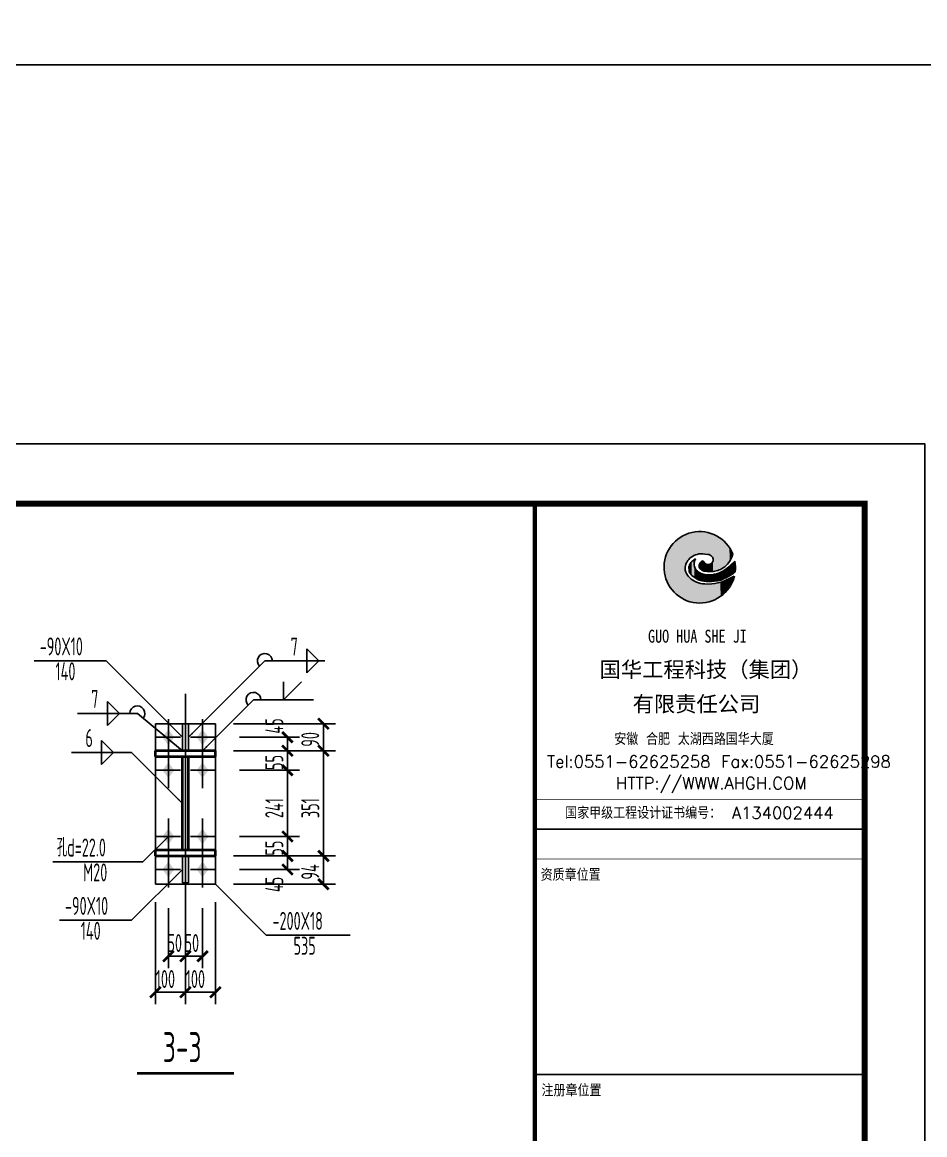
# Model space of a CAD drawing. Extents: x 9834882 to 10005569, y 1691670 to 2510806.
# Drawn here: x 9953376 to 9968419, y 1770463 to 1789007 of the extents above; entities that cross this region are included whole.
import ezdxf

# ---------------------------------------------------------------- set-up
doc = ezdxf.new("R2010")
doc.units = 0
doc.header["$LTSCALE"] = 1000
doc.header["$MEASUREMENT"] = 0
doc.linetypes.add('6', pattern=[8.75, 5, -1.25, 1.25, -1.25])
doc.layers.get('0').update_dxf_attribs({"linetype": 'CONTINUOUS'})
for name, color, linetype in [('10', 7, 'CONTINUOUS'), ('20', 2, 'CONTINUOUS'), ('PP-PM-TK', 7, 'CONTINUOUS'), ('PUB_TEXT', 7, 'CONTINUOUS'), ('PUB_TITLE', 4, 'CONTINUOUS'), ('尺寸标注', 86, 'CONTINUOUS'), ('焊缝标注', 6, 'CONTINUOUS'), ('螺栓孔标注', 6, 'CONTINUOUS'), ('钢板标注', 6, 'CONTINUOUS')]:
    doc.layers.add(name, color=color, linetype=linetype)
doc.styles.add('-黑体', font='')
doc.styles.add('STYLE1', font='simhei.ttf', dxfattribs={"width": 0.8})
doc.styles.add('TQ', font='txt.shx', dxfattribs={"width": 0.8, "bigfont": 'hztxt.shx'})
doc.styles.add('TSSD_REIN', font='atssdeng.shx', dxfattribs={"width": 0.7, "bigfont": 'atssdchn.shx'})
doc.styles.get('-黑体').set_extended_font_data('SimSun')

# ---------------------------------------------------------------- blocks, each defined once
blk = doc.blocks.new('*U22')
at = {"layer": 'PP-PM-TK', "color": 1}
for points in [[(-262, 686), (-255, 126), (-255, 688)], [(-255, 688), (-231, 157), (-231, 695)], [(-231, 695), (-227, 163), (-227, 696)], [(-227, 696), (-222, 168), (-222, 697)], [(-222, 697), (-221, 168), (-221, 697)], [(-221, 697), (-215, 174), (-215, 699)], [(-215, 699), (-211, 177), (-211, 700)], [(-211, 700), (-202, 186), (-202, 703)], [(-202, 703), (-199, 188), (-199, 704)], [(-199, 704), (-185, 201), (-185, 708)], [(-185, 708), (-183, 203), (-183, 708)], [(-183, 708), (-179, 206), (-179, 709)], [(-179, 709), (-176, 208), (-176, 710)], [(-176, 710), (-175, 208), (-175, 710)], [(-175, 710), (-163, 216), (-163, 714)], [(-163, 714), (-142, 228), (-142, 719)], [(-142, 719), (-124, 239), (-124, 724)], [(-124, 724), (-123, 240), (-123, 724)], [(-123, 724), (-122, 240), (-122, 724)], [(-122, 724), (-114, 243), (-114, 725)], [(-114, 725), (-112, 244), (-112, 725)], [(-112, 725), (-112, 244), (-112, 725)], [(-112, 725), (-111, 244), (-111, 725)], [(-111, 725), (-110, 245), (-110, 725)], [(-110, 725), (-105, 247), (-105, 725)], [(-105, 725), (-102, 248), (-102, 726)], [(-102, 726), (-101, 249), (-101, 726)], [(-101, 726), (-95, 251), (-95, 726)], [(-95, 726), (-89, 254), (-89, 727)], [(-89, 727), (-85, 255), (-85, 727)], [(-85, 727), (-83, 256), (-83, 727)], [(-83, 727), (-79, 257), (-79, 727)], [(-79, 727), (-59, 265), (-59, 729)], [(-59, 729), (-54, 267), (-54, 729)], [(-54, 729), (-45, 270), (-45, 730)], [(-45, 730), (-34, 272), (-34, 731)], [(-34, 731), (-28, 273), (-28, 731)], [(-28, 731), (-19, 276), (-19, 732)], [(-19, 732), (-12, 276), (-12, 732)], [(-12, 732), (-10, 277), (-10, 732)], [(-10, 732), (-10, 277), (-10, 732)], [(-10, 732), (-9, 277), (-9, 732)], [(-9, 732), (-4, 277), (-4, 733)], [(-4, 733), (-3, 277), (-3, 733)], [(-3, 733), (2, 278), (2, 733)], [(2, 733), (7, 279), (7, 734)], [(7, 734), (16, 280), (16, 734)], [(16, 280), (16, 734), (18, 279)], [(16, 734), (18, 279), (18, 734)], [(18, 279), (18, 734), (21, 279)], [(21, 279), (21, 734), (28, 279)], [(28, 279), (28, 733), (30, 279)], [(30, 279), (30, 733), (40, 278)], [(40, 278), (40, 732), (44, 278)], [(44, 278), (44, 731), (58, 277)], [(58, 277), (58, 730), (69, 276)], [(69, 276), (69, 728), (70, 276)], [(70, 276), (70, 728), (84, 275)], [(84, 275), (84, 726), (85, 275)], [(85, 275), (85, 726), (108, 274)], [(108, 274), (108, 723), (108, 274)], [(108, 274), (108, 723), (108, 274)], [(108, 274), (108, 723), (109, 274)], [(109, 274), (109, 723), (112, 273)], [(112, 273), (112, 723), (135, 270)], [(135, 270), (135, 720), (147, 269)], [(147, 269), (147, 719), (152, 268)], [(152, 268), (152, 718), (152, 268)], [(152, 268), (152, 718), (159, 268)], [(159, 268), (159, 717), (160, 267)], [(160, 267), (160, 717), (164, 267)], [(164, 267), (164, 716), (171, 265)], [(171, 265), (171, 713), (179, 263)], [(179, 263), (179, 711), (185, 262)], [(185, 262), (185, 709), (191, 261)], [(191, 261), (191, 707), (207, 254)], [(207, 254), (207, 702), (209, 253)], [(209, 253), (209, 701), (217, 250)], [(217, 250), (217, 698), (225, 244)], [(225, 244), (225, 696), (243, 230)], [(243, 230), (243, 690), (246, 228)], [(246, 228), (246, 689), (248, 227)], [(248, 227), (248, 688), (249, 226)], [(249, 226), (249, 688), (255, 216)], [(-598, 427), (-540, -498), (-540, 493)], [(-540, 493), (-504, -531), (-504, 535)], [(-540, -498), (-540, 493), (-504, -531)], [(-504, 535), (-434, -593), (-434, 589)], [(-504, -531), (-504, 535), (-434, -593)], [(-434, 589), (-390, -619), (-390, 622)], [(-434, -593), (-434, 589), (-390, -619)], [(-390, 622), (-310, -666), (-310, 662)], [(-390, -619), (-390, 622), (-310, -666)], [(-310, 662), (-302, -669), (-302, 667)], [(-310, -666), (-310, 662), (-302, -669)], [(-302, 667), (-300, 1), (-300, 667)], [(-300, 667), (-299, 9), (-299, 668)], [(-299, 668), (-289, 51), (-289, 673)], [(-289, 673), (-287, 62), (-287, 674)], [(-287, 674), (-274, 89), (-274, 680)], [(-274, 680), (-262, 115), (-262, 686)], [(-262, 686), (-262, 115), (-262, 686)], [(255, 216), (255, 686), (266, 199)], [(266, 199), (266, 682), (270, 192)], [(270, 192), (270, 681), (276, 155)], [(-715, 168), (-689, -255), (-689, 245)], [(-689, 245), (-669, -296), (-669, 303)], [(-689, -255), (-689, 245), (-669, -296)], [(-669, 303), (-627, -384), (-627, 377)], [(-669, -296), (-669, 303), (-627, -384)], [(-627, 377), (-598, -422), (-598, 427)], [(-627, -384), (-627, 377), (-598, -422)], [(-598, -422), (-598, 427), (-540, -498)], [(-734, 26), (-725, -117), (-725, 92)], [(-725, 92), (-715, -155), (-715, 168)], [(-725, -117), (-725, 92), (-715, -155)], [(-715, -155), (-715, 168), (-689, -255)], [(-222, 3), (-221, -43), (-221, 4)], [(-221, 4), (-215, -82), (-215, 32)], [(-221, -43), (-221, 4), (-215, -82)], [(-215, 32), (-211, -92), (-211, 48)], [(-215, -82), (-215, 32), (-211, -92)], [(-211, 48), (-202, -118), (-202, 68)], [(-211, -92), (-211, 48), (-202, -118)], [(-202, 68), (-199, -122), (-199, 73)], [(-202, -118), (-202, 68), (-199, -122)], [(-199, 73), (-185, -143), (-185, 93)], [(-199, -122), (-199, 73), (-185, -143)], [(-185, 93), (-183, -145), (-183, 96)], [(-185, -143), (-185, 93), (-183, -145)], [(-183, 96), (-179, -149), (-179, 100)], [(-183, -145), (-183, 96), (-179, -149)], [(-179, 100), (-176, -152), (-176, 103)], [(-179, -149), (-179, 100), (-176, -152)], [(-176, 103), (-175, -153), (-175, 104)], [(-176, -152), (-176, 103), (-175, -153)], [(-175, 104), (-163, -165), (-163, 116)], [(-175, -153), (-175, 104), (-163, -165)], [(-163, 116), (-142, -181), (-142, 137)], [(-163, -165), (-163, 116), (-142, -181)], [(-142, 137), (-124, -195), (-124, 151)], [(-142, -181), (-142, 137), (-124, -195)], [(-124, 151), (-123, -196), (-123, 152)], [(-124, -195), (-124, 151), (-123, -196)], [(-123, 152), (-122, -196), (-122, 153)], [(-123, -196), (-123, 152), (-122, -196)], [(-122, 153), (-114, -202), (-114, 157)], [(-122, -196), (-122, 153), (-114, -202)], [(-114, 157), (-112, 107), (-112, 158)], [(-114, -202), (-114, 87), (-112, -204)], [(-112, 158), (-111, 117), (-111, 159)], [(-112, 158), (-112, 108), (-112, 158)], [(-112, -204), (-112, 45), (-112, -204)], [(-112, -204), (-112, 42), (-111, -204)], [(-111, 159), (-110, 119), (-110, 159)], [(-111, -204), (-111, 38), (-110, -205)], [(-110, 159), (-105, 131), (-105, 162)], [(-110, -205), (-110, 34), (-105, -208)], [(-105, 162), (-102, 135), (-102, 164)], [(-105, -208), (-105, 12), (-102, -210)], [(-102, 164), (-101, 137), (-101, 165)], [(-101, 165), (-95, 145), (-95, 166)], [(-95, 166), (-89, 151), (-89, 167)], [(-12, 25), (-10, 11), (-10, 47)], [(-10, 47), (-9, 4), (-9, 50)], [(-10, 11), (-10, 47), (-10, 10)], [(-10, 47), (-10, 10), (-10, 47)], [(-10, 10), (-10, 47), (-9, 4)], [(-9, 50), (-4, -7), (-4, 68)], [(-9, 4), (-9, 50), (-4, -7)], [(-4, 68), (-3, -8), (-3, 69)], [(-4, -7), (-4, 68), (-3, -8)], [(-3, 69), (2, -19), (2, 80)], [(-3, -8), (-3, 69), (2, -19)], [(2, 80), (7, -24), (7, 87)], [(2, -19), (2, 80), (7, -24)], [(7, 87), (16, -35), (16, 98)], [(7, -24), (7, 87), (16, -35)], [(16, 98), (18, -37), (18, 100)], [(16, -35), (16, 98), (18, -37)], [(18, 100), (21, -39), (21, 103)], [(18, -37), (18, 100), (21, -39)], [(21, 103), (28, -45), (28, 111)], [(21, -39), (21, 103), (28, -45)], [(28, 111), (30, -46), (30, 113)], [(28, -45), (28, 111), (30, -46)], [(30, 113), (40, -53), (40, 121)], [(30, -46), (30, 113), (40, -53)], [(40, 121), (44, -56), (44, 124)], [(40, -53), (40, 121), (44, -56)], [(44, 124), (58, -63), (58, 135)], [(44, -56), (44, 124), (58, -63)], [(58, -63), (58, 135), (69, -69)], [(69, -69), (69, 126), (70, -69)], [(70, -69), (70, 125), (84, -74)], [(84, -74), (84, 113), (85, -74)], [(85, -74), (85, 112), (108, -81)], [(108, -81), (108, 88), (108, -82)], [(108, -82), (108, 87), (108, -82)], [(108, -82), (108, 87), (109, -82)], [(109, -82), (109, 87), (112, -82)], [(112, -82), (112, 84), (135, -86)], [(135, -86), (135, 66), (147, -88)], [(147, -88), (147, 62), (152, -88)], [(152, -88), (152, 60), (152, -89)], [(152, -89), (152, 60), (159, -89)], [(159, -89), (159, 59), (160, -89)], [(160, -89), (160, 59), (164, -89)], [(164, -89), (164, 59), (171, -89)], [(171, 58), (179, -90), (179, 60)], [(171, -89), (171, 58), (179, -90)], [(179, 60), (185, -90), (185, 61)], [(179, -90), (179, 60), (185, -90)], [(185, 61), (191, -90), (191, 62)], [(191, 62), (207, -89), (207, 65)], [(207, 65), (209, -89), (209, 66)], [(209, 66), (217, -89), (217, 70)], [(217, 70), (225, -89), (225, 75)], [(225, 75), (243, -87), (243, 86)], [(243, 86), (246, -86), (246, 91)], [(246, 91), (248, -86), (248, 93)], [(248, 93), (249, -86), (249, 94)], [(249, 94), (255, -86), (255, 102)], [(255, 102), (266, -84), (266, 117)], [(266, 117), (270, -84), (270, 133)], [(270, 133), (276, -83), (276, 155)], [(569, -14), (588, -190), (588, 2)], [(588, 2), (593, -187), (593, 6)], [(593, 6), (610, -177), (610, 20)], [(610, 20), (616, -173), (616, 25)], [(616, 25), (618, -171), (618, 27)], [(618, 27), (637, -159), (637, 43)], [(637, 43), (643, -155), (643, 48)], [(643, 48), (653, -148), (653, 57)], [(653, 57), (662, -142), (662, 66)], [(662, 66), (664, -140), (664, 68)], [(664, 68), (683, -126), (683, 86)], [(683, 86), (711, -105), (711, 112)], [(711, 112), (724, -95), (724, 124)], [(-302, -669), (-302, -30), (-300, -669)], [(-300, -669), (-300, -43), (-299, -670)], [(-299, -670), (-299, -61), (-289, -673)], [(-289, -673), (-289, -97), (-287, -674)], [(-287, -674), (-287, -102), (-274, -679)], [(-274, -679), (-274, -130), (-262, -683)], [(-262, -683), (-262, -150), (-262, -683)], [(-262, -683), (-262, -150), (-255, -686)], [(-255, -686), (-255, -162), (-231, -694)], [(-231, -694), (-231, -192), (-227, -695)], [(-227, -695), (-227, -195), (-222, -697)], [(-222, -697), (-222, -201), (-221, -697)], [(-221, -697), (-221, -201), (-215, -699)], [(-215, -699), (-215, -207), (-211, -701)], [(-211, -701), (-211, -210), (-202, -704)], [(-202, -704), (-202, -219), (-199, -705)], [(-199, -705), (-199, -222), (-185, -710)], [(-102, -210), (-102, -2), (-101, -212)], [(-101, -212), (-101, -5), (-95, -215)], [(-95, -215), (-95, -17), (-89, -219)], [(-89, -219), (-89, -28), (-85, -222)], [(-85, -222), (-85, -35), (-83, -223)], [(-83, -223), (-83, -39), (-79, -226)], [(-79, -226), (-79, -46), (-59, -239)], [(-59, -239), (-59, -68), (-54, -241)], [(-54, -241), (-54, -73), (-45, -246)], [(-45, -246), (-45, -83), (-34, -252)], [(-34, -252), (-34, -91), (-28, -254)], [(-28, -254), (-28, -95), (-19, -259)], [(-19, -259), (-19, -101), (-12, -263)], [(-12, -263), (-12, -106), (-10, -264)], [(-10, -264), (-10, -108), (-10, -264)], [(-10, -264), (-10, -108), (-9, -264)], [(-9, -264), (-9, -108), (-4, -267)], [(-4, -267), (-4, -111), (-3, -267)], [(-3, -267), (-3, -111), (2, -269)], [(2, -269), (2, -114), (7, -270)], [(7, -270), (7, -116), (16, -273)], [(16, -273), (16, -121), (18, -274)], [(18, -274), (18, -122), (21, -274)], [(21, -274), (21, -123), (28, -277)], [(28, -277), (28, -127), (30, -277)], [(30, -277), (30, -128), (40, -280)], [(40, -280), (40, -131), (44, -281)], [(44, -281), (44, -133), (58, -283)], [(58, -283), (58, -137), (69, -285)], [(69, -285), (69, -141), (70, -285)], [(70, -285), (70, -141), (84, -288)], [(84, -288), (84, -144), (85, -288)], [(85, -288), (85, -144), (108, -289)], [(108, -289), (108, -149), (108, -289)], [(108, -289), (108, -149), (108, -289)], [(108, -289), (108, -149), (109, -289)], [(109, -289), (109, -150), (112, -289)], [(112, -289), (112, -150), (135, -291)], [(135, -291), (135, -153), (147, -291)], [(147, -291), (147, -154), (152, -291)], [(152, -291), (152, -155), (152, -291)], [(152, -291), (152, -155), (159, -292)], [(159, -292), (159, -155), (160, -292)], [(160, -292), (160, -156), (164, -292)], [(164, -292), (164, -156), (171, -292)], [(171, -292), (171, -156), (179, -293)], [(207, -156), (209, -291), (209, -156)], [(209, -156), (217, -291), (217, -155)], [(217, -155), (225, -290), (225, -155)], [(225, -155), (243, -289), (243, -153)], [(243, -153), (246, -289), (246, -153)], [(246, -153), (248, -289), (248, -153)], [(248, -153), (249, -289), (249, -153)], [(249, -153), (255, -289), (255, -152)], [(255, -152), (266, -288), (266, -150)], [(266, -150), (270, -288), (270, -150)], [(270, -150), (276, -288), (276, -149)], [(276, -149), (283, -287), (283, -147)], [(283, -147), (296, -287), (296, -145)], [(296, -145), (302, -286), (302, -144)], [(302, -144), (307, -286), (307, -143)], [(307, -143), (311, -285), (311, -142)], [(311, -142), (341, -281), (341, -133)], [(341, -133), (369, -276), (369, -125)], [(369, -125), (375, -275), (375, -123)], [(375, -123), (377, -275), (377, -123)], [(377, -123), (383, -273), (383, -121)], [(383, -121), (397, -269), (397, -115)], [(397, -115), (421, -264), (421, -104)], [(421, -104), (431, -261), (431, -100)], [(431, -100), (444, -256), (444, -94)], [(444, -94), (450, -254), (450, -91)], [(450, -91), (460, -250), (460, -87)], [(460, -87), (483, -242), (483, -74)], [(483, -74), (492, -239), (492, -68)], [(492, -68), (509, -231), (509, -58)], [(492, -68), (492, -239), (492, -68)], [(509, -58), (512, -229), (512, -56)], [(512, -56), (513, -229), (513, -55)], [(513, -55), (530, -221), (530, -43)], [(530, -43), (542, -215), (542, -35)], [(542, -35), (552, -210), (552, -28)], [(552, -28), (555, -209), (555, -25)], [(555, -25), (569, -201), (569, -14)], [(616, -229), (618, -391), (618, -228)], [(618, -228), (637, -360), (637, -219)], [(637, -219), (643, -350), (643, -217)], [(643, -217), (653, -334), (653, -212)], [(653, -212), (662, -318), (662, -207)], [(662, -207), (664, -312), (664, -206)], [(664, -206), (683, -260), (683, -197)], [(683, -260), (683, -197), (711, -183)], [(-185, -710), (-185, -235), (-183, -711)], [(-183, -711), (-183, -237), (-179, -712)], [(-179, -712), (-179, -241), (-176, -713)], [(-176, -713), (-176, -244), (-175, -713)], [(-175, -713), (-175, -244), (-163, -715)], [(-163, -715), (-163, -252), (-142, -718)], [(-142, -718), (-142, -265), (-124, -721)], [(-124, -721), (-124, -276), (-123, -721)], [(-123, -721), (-123, -277), (-122, -721)], [(-122, -721), (-122, -277), (-114, -722)], [(-114, -722), (-114, -282), (-112, -723)], [(-112, -723), (-112, -284), (-112, -723)], [(-112, -723), (-112, -284), (-111, -723)], [(-111, -723), (-111, -284), (-110, -723)], [(-110, -723), (-110, -285), (-105, -724)], [(-105, -724), (-105, -287), (-102, -724)], [(-102, -724), (-102, -288), (-101, -724)], [(-101, -724), (-101, -289), (-95, -725)], [(-95, -725), (-95, -291), (-89, -726)], [(-89, -726), (-89, -294), (-85, -727)], [(-85, -727), (-85, -295), (-83, -727)], [(-83, -727), (-83, -296), (-79, -727)], [(-79, -727), (-79, -298), (-59, -730)], [(-59, -730), (-59, -306), (-54, -731)], [(-54, -731), (-54, -308), (-45, -732)], [(-45, -732), (-45, -312), (-34, -734)], [(152, -344), (152, -716), (152, -344)], [(152, -344), (159, -714), (159, -344)], [(159, -344), (160, -714), (160, -344)], [(160, -344), (164, -713), (164, -344)], [(164, -344), (171, -711), (171, -344)], [(171, -344), (179, -709), (179, -343)], [(179, -343), (185, -707), (185, -343)], [(185, -343), (191, -706), (191, -343)], [(191, -343), (207, -702), (207, -342)], [(207, -342), (209, -701), (209, -342)], [(209, -342), (217, -699), (217, -342)], [(217, -342), (225, -697), (225, -341)], [(225, -341), (243, -693), (243, -340)], [(243, -340), (246, -692), (246, -340)], [(246, -340), (248, -692), (248, -340)], [(248, -340), (249, -691), (249, -340)], [(249, -340), (255, -688), (255, -339)], [(255, -339), (266, -683), (266, -338)], [(266, -338), (270, -681), (270, -338)], [(270, -338), (276, -678), (276, -337)], [(276, -337), (283, -675), (283, -337)], [(283, -337), (296, -669), (296, -335)], [(296, -335), (302, -666), (302, -335)], [(302, -335), (307, -664), (307, -334)], [(307, -334), (311, -662), (311, -334)], [(311, -334), (341, -648), (341, -328)], [(341, -328), (369, -634), (369, -323)], [(369, -323), (375, -631), (375, -322)], [(375, -322), (377, -631), (377, -322)], [(377, -322), (383, -626), (383, -320)], [(383, -320), (397, -616), (397, -316)], [(397, -316), (421, -598), (421, -309)], [(421, -309), (431, -591), (431, -307)], [(431, -307), (444, -581), (444, -303)], [(444, -303), (450, -576), (450, -300)], [(450, -300), (460, -569), (460, -297)], [(460, -297), (483, -552), (483, -288)], [(483, -288), (492, -546), (492, -285)], [(492, -284), (509, -527), (509, -278)], [(492, -285), (492, -545), (492, -284)], [(509, -278), (512, -524), (512, -277)], [(512, -277), (513, -522), (513, -276)], [(513, -276), (530, -504), (530, -269)], [(530, -269), (542, -491), (542, -263)], [(542, -263), (552, -480), (552, -258)], [(552, -258), (555, -476), (555, -257)], [(555, -257), (569, -461), (569, -251)], [(569, -251), (588, -440), (588, -242)], [(588, -242), (593, -432), (593, -239)], [(593, -239), (610, -405), (610, -232)], [(610, -232), (616, -395), (616, -229)]]:
    blk.add_solid(points, dxfattribs=at)
at = {"layer": 'PP-PM-TK', "color": 1, "extrusion": (0, 0, -1)}
for points in [[(255, 126), (255, 688), (231, 157)], [(231, 157), (231, 695), (227, 163)], [(227, 163), (227, 696), (222, 168)], [(222, 168), (222, 697), (221, 168)], [(221, 168), (221, 697), (215, 174)], [(215, 174), (215, 699), (211, 177)], [(211, 177), (211, 700), (202, 186)], [(202, 186), (202, 703), (199, 188)], [(199, 188), (199, 704), (185, 201)], [(185, 201), (185, 708), (183, 203)], [(183, 203), (183, 708), (179, 206)], [(179, 206), (179, 709), (176, 208)], [(176, 208), (176, 710), (175, 208)], [(175, 208), (175, 710), (163, 216)], [(163, 216), (163, 714), (142, 228)], [(142, 228), (142, 719), (124, 239)], [(124, 239), (124, 724), (123, 240)], [(123, 240), (123, 724), (122, 240)], [(122, 240), (122, 724), (114, 243)], [(114, 243), (114, 725), (112, 244)], [(112, 244), (112, 725), (112, 244)], [(112, 244), (112, 725), (111, 244)], [(111, 244), (111, 725), (110, 245)], [(110, 245), (110, 725), (105, 247)], [(105, 247), (105, 725), (102, 248)], [(102, 248), (102, 726), (101, 249)], [(101, 249), (101, 726), (95, 251)], [(95, 251), (95, 726), (89, 254)], [(89, 254), (89, 727), (85, 255)], [(85, 255), (85, 727), (83, 256)], [(83, 256), (83, 727), (79, 257)], [(79, 257), (79, 727), (59, 265)], [(59, 265), (59, 729), (54, 267)], [(54, 267), (54, 729), (45, 270)], [(45, 270), (45, 730), (34, 272)], [(34, 272), (34, 731), (28, 273)], [(28, 273), (28, 731), (19, 276)], [(19, 276), (19, 732), (12, 276)], [(12, 276), (12, 732), (10, 277)], [(10, 277), (10, 732), (10, 277)], [(10, 277), (10, 732), (9, 277)], [(9, 277), (9, 732), (4, 277)], [(4, 277), (4, 733), (3, 277)], [(3, 277), (3, 733), (-2, 278)], [(-2, 278), (-2, 733), (-7, 279)], [(-7, 279), (-7, 734), (-16, 280)], [(-18, 734), (-21, 279), (-21, 734)], [(-21, 734), (-28, 279), (-28, 733)], [(-28, 733), (-30, 279), (-30, 733)], [(-30, 733), (-40, 278), (-40, 732)], [(-40, 732), (-44, 278), (-44, 731)], [(-44, 731), (-58, 277), (-58, 730)], [(-58, 730), (-69, 276), (-69, 728)], [(-69, 728), (-70, 276), (-70, 728)], [(-70, 728), (-84, 275), (-84, 726)], [(-84, 726), (-85, 275), (-85, 726)], [(-85, 726), (-108, 274), (-108, 723)], [(-108, 723), (-108, 274), (-108, 723)], [(-108, 723), (-108, 274), (-108, 723)], [(-108, 723), (-109, 274), (-109, 723)], [(-109, 723), (-112, 273), (-112, 723)], [(-112, 723), (-135, 270), (-135, 720)], [(-135, 720), (-147, 269), (-147, 719)], [(-147, 719), (-152, 268), (-152, 718)], [(-152, 718), (-152, 268), (-152, 718)], [(-152, 718), (-159, 268), (-159, 717)], [(-159, 717), (-160, 267), (-160, 717)], [(-160, 717), (-164, 267), (-164, 716)], [(-164, 716), (-171, 265), (-171, 713)], [(-171, 713), (-179, 263), (-179, 711)], [(-179, 711), (-185, 262), (-185, 709)], [(-185, 709), (-191, 261), (-191, 707)], [(-191, 707), (-207, 254), (-207, 702)], [(-207, 702), (-209, 253), (-209, 701)], [(-209, 701), (-217, 250), (-217, 698)], [(-217, 698), (-225, 244), (-225, 696)], [(-225, 696), (-243, 230), (-243, 690)], [(-243, 690), (-246, 228), (-246, 689)], [(-246, 689), (-248, 227), (-248, 688)], [(-248, 688), (-249, 226), (-249, 688)], [(-249, 688), (-255, 216), (-255, 686)], [(302, -30), (302, 667), (300, 1)], [(300, 1), (300, 667), (299, 9)], [(299, 9), (299, 668), (289, 51)], [(289, 51), (289, 673), (287, 62)], [(287, 62), (287, 674), (274, 89)], [(274, 89), (274, 680), (262, 115)], [(262, 115), (262, 686), (262, 115)], [(262, 115), (262, 686), (255, 126)], [(-255, 686), (-266, 199), (-266, 682)], [(-266, 682), (-270, 192), (-270, 681)], [(-270, 681), (-276, 155), (-276, 679)], [(-276, -83), (-276, 679), (-283, -83)], [(-276, 679), (-283, -83), (-283, 677)], [(-283, -83), (-283, 677), (-296, -80)], [(-283, 677), (-296, -80), (-296, 672)], [(-296, -80), (-296, 672), (-302, -79)], [(-296, 672), (-302, -79), (-302, 669)], [(-302, -79), (-302, 669), (-307, -78)], [(-302, 669), (-307, -78), (-307, 666)], [(-307, -78), (-307, 666), (-311, -77)], [(-307, 666), (-311, -77), (-311, 664)], [(-311, -77), (-311, 664), (-341, -71)], [(-311, 664), (-341, -71), (-341, 647)], [(-341, -71), (-341, 647), (-369, -62)], [(-341, 647), (-369, -62), (-369, 631)], [(-369, -62), (-369, 631), (-375, -61)], [(-369, 631), (-375, -61), (-375, 628)], [(-375, -61), (-375, 628), (-377, -60)], [(-375, 628), (-377, -60), (-377, 627)], [(-377, -60), (-377, 627), (-383, -58)], [(-377, 627), (-383, -58), (-383, 623)], [(-383, -58), (-383, 623), (-397, -54)], [(-383, 623), (-397, -54), (-397, 616)], [(-397, -54), (-397, 616), (-421, -43)], [(-397, 616), (-421, -43), (-421, 602)], [(-421, -43), (-421, 602), (-431, -38)], [(-421, 602), (-431, -38), (-431, 594)], [(-431, -38), (-431, 594), (-444, -32)], [(-431, 594), (-444, -32), (-444, 582)], [(-444, -32), (-444, 582), (-450, -29)], [(-444, 582), (-450, -29), (-450, 577)], [(-450, -29), (-450, 577), (-460, -23)], [(-450, 577), (-460, -23), (-460, 568)], [(-460, -23), (-460, 568), (-483, -10)], [(-460, 568), (-483, -10), (-483, 549)], [(-483, -10), (-483, 549), (-492, -3)], [(-483, 549), (-492, -3), (-492, 541)], [(-492, -3), (-492, 541), (-492, -3)], [(-492, 541), (-492, -3), (-492, 541)], [(-492, -3), (-492, 541), (-509, 10)], [(-492, 541), (-509, 10), (-509, 527)], [(-509, 10), (-509, 527), (-512, 12)], [(-509, 527), (-512, 12), (-512, 524)], [(-512, 12), (-512, 524), (-513, 13)], [(-512, 524), (-513, 13), (-513, 523)], [(-513, 13), (-513, 523), (-530, 27)], [(-513, 523), (-530, 27), (-530, 509)], [(-530, 27), (-530, 509), (-542, 38)], [(-530, 509), (-542, 38), (-542, 493)], [(-542, 38), (-542, 493), (-552, 48)], [(-542, 493), (-552, 48), (-552, 481)], [(-552, 48), (-552, 481), (-555, 52)], [(-552, 481), (-555, 52), (-555, 476)], [(-555, 52), (-555, 476), (-569, 65)], [(-555, 476), (-569, 65), (-569, 460)], [(-569, 65), (-569, 460), (-588, 89)], [(-569, 460), (-588, 89), (-588, 435)], [(-588, 89), (-588, 435), (-593, 95)], [(-588, 435), (-593, 95), (-593, 429)], [(-593, 95), (-593, 429), (-610, 118)], [(-593, 429), (-610, 118), (-610, 408)], [(-610, 118), (-610, 408), (-616, 126)], [(-610, 408), (-616, 126), (-616, 400)], [(-616, 126), (-616, 400), (-618, 131)], [(-616, 400), (-618, 131), (-618, 397)], [(-618, 131), (-618, 397), (-637, 164)], [(-618, 397), (-637, 164), (-637, 361)], [(-637, 164), (-637, 361), (-643, 175)], [(-637, 361), (-643, 175), (-643, 349)], [(-643, 175), (-643, 349), (-653, 192)], [(-643, 349), (-653, 192), (-653, 330)], [(-653, 192), (-653, 330), (-662, 217)], [(-653, 330), (-662, 217), (-662, 311)], [(-662, 217), (-662, 311), (-664, 222)], [(-662, 311), (-664, 222), (-664, 307)], [(-664, 222), (-664, 307), (-683, 270)], [(114, 87), (114, 157), (112, 107)], [(114, 87), (112, -204), (112, 45)], [(112, 107), (112, 158), (112, 108)], [(112, 108), (112, 158), (111, 117)], [(112, 45), (112, -204), (112, 42)], [(112, 42), (111, -204), (111, 38)], [(111, 117), (111, 159), (110, 119)], [(111, 38), (110, -205), (110, 34)], [(110, 119), (110, 159), (105, 131)], [(110, 34), (105, -208), (105, 12)], [(105, 131), (105, 162), (102, 135)], [(105, 12), (102, -210), (102, -2)], [(102, 135), (102, 164), (101, 137)], [(101, 137), (101, 165), (95, 145)], [(95, 145), (95, 166), (89, 151)], [(89, 151), (89, 167), (85, 154)], [(89, 167), (85, 154), (85, 164)], [(85, 154), (85, 164), (83, 163)], [(-58, 135), (-69, -69), (-69, 126)], [(-69, 126), (-70, -69), (-70, 125)], [(-70, 125), (-84, -74), (-84, 113)], [(-84, 113), (-85, -74), (-85, 112)], [(-85, 112), (-108, -81), (-108, 88)], [(-108, 88), (-108, -82), (-108, 87)], [(-108, 87), (-108, -82), (-108, 87)], [(-108, 87), (-109, -82), (-109, 87)], [(-109, 87), (-112, -82), (-112, 84)], [(-112, 84), (-135, -86), (-135, 66)], [(-135, 66), (-147, -88), (-147, 62)], [(-147, 62), (-152, -88), (-152, 60)], [(-152, 60), (-152, -89), (-152, 60)], [(-152, 60), (-159, -89), (-159, 59)], [(-159, 59), (-160, -89), (-160, 59)], [(-160, 59), (-164, -89), (-164, 59)], [(-164, 59), (-171, -89), (-171, 58)], [(-185, -90), (-185, 61), (-191, -90)], [(-191, -90), (-191, 62), (-207, -89)], [(-207, -89), (-207, 65), (-209, -89)], [(-209, -89), (-209, 66), (-217, -89)], [(-217, -89), (-217, 70), (-225, -89)], [(-225, -89), (-225, 75), (-243, -87)], [(-243, -87), (-243, 86), (-246, -86)], [(-246, -86), (-246, 91), (-248, -86)], [(-248, -86), (-248, 93), (-249, -86)], [(-249, -86), (-249, 94), (-255, -86)], [(-255, -86), (-255, 102), (-266, -84)], [(-266, -84), (-266, 117), (-270, -84)], [(-270, -84), (-270, 133), (-276, -83)], [(-588, -190), (-588, 2), (-593, -187)], [(-593, -187), (-593, 6), (-610, -177)], [(-610, -177), (-610, 20), (-616, -173)], [(-616, -173), (-616, 25), (-618, -171)], [(-618, -171), (-618, 27), (-637, -159)], [(-637, -159), (-637, 43), (-643, -155)], [(-643, -155), (-643, 48), (-653, -148)], [(-653, -148), (-653, 57), (-662, -142)], [(-662, -142), (-662, 66), (-664, -140)], [(-664, -140), (-664, 68), (-683, -126)], [(-683, -126), (-683, 86), (-711, -105)], [(-711, -105), (-711, 112), (-724, -95)], [(-724, -95), (-724, 124), (-729, -91)], [(-724, 124), (-729, -91), (-729, 74)], [(-729, -91), (-729, 74), (-734, 17)], [(302, -30), (300, -669), (300, -43)], [(300, -43), (299, -670), (299, -61)], [(299, -61), (289, -673), (289, -97)], [(289, -97), (287, -674), (287, -102)], [(287, -102), (274, -679), (274, -130)], [(274, -130), (262, -683), (262, -150)], [(262, -150), (262, -683), (262, -150)], [(262, -150), (255, -686), (255, -162)], [(255, -162), (231, -694), (231, -192)], [(231, -192), (227, -695), (227, -195)], [(227, -195), (222, -697), (222, -201)], [(222, -201), (221, -697), (221, -201)], [(221, -201), (215, -699), (215, -207)], [(215, -207), (211, -701), (211, -210)], [(211, -210), (202, -704), (202, -219)], [(202, -219), (199, -705), (199, -222)], [(199, -222), (185, -710), (185, -235)], [(102, -2), (101, -212), (101, -5)], [(101, -5), (95, -215), (95, -17)], [(95, -17), (89, -219), (89, -28)], [(89, -28), (85, -222), (85, -35)], [(85, -35), (83, -223), (83, -39)], [(83, -39), (79, -226), (79, -46)], [(79, -46), (59, -239), (59, -68)], [(59, -68), (54, -241), (54, -73)], [(54, -73), (45, -246), (45, -83)], [(45, -83), (34, -252), (34, -91)], [(34, -91), (28, -254), (28, -95)], [(28, -95), (19, -259), (19, -101)], [(19, -101), (12, -263), (12, -106)], [(12, -106), (10, -264), (10, -108)], [(10, -108), (10, -264), (10, -108)], [(10, -108), (9, -264), (9, -108)], [(9, -108), (4, -267), (4, -111)], [(4, -111), (3, -267), (3, -111)], [(3, -111), (-2, -269), (-2, -114)], [(-2, -114), (-7, -270), (-7, -116)], [(-7, -116), (-16, -273), (-16, -121)], [(-16, -121), (-18, -274), (-18, -122)], [(-18, -122), (-21, -274), (-21, -123)], [(-21, -123), (-28, -277), (-28, -127)], [(-28, -127), (-30, -277), (-30, -128)], [(-30, -128), (-40, -280), (-40, -131)], [(-40, -131), (-44, -281), (-44, -133)], [(-44, -133), (-58, -283), (-58, -137)], [(-58, -137), (-69, -285), (-69, -141)], [(-69, -141), (-70, -285), (-70, -141)], [(-70, -141), (-84, -288), (-84, -144)], [(-84, -144), (-85, -288), (-85, -144)], [(-85, -144), (-108, -289), (-108, -149)], [(-108, -149), (-108, -289), (-108, -149)], [(-108, -149), (-108, -289), (-108, -149)], [(-108, -149), (-109, -289), (-109, -150)], [(-109, -150), (-112, -289), (-112, -150)], [(-112, -150), (-135, -291), (-135, -153)], [(-135, -153), (-147, -291), (-147, -154)], [(-147, -154), (-152, -291), (-152, -155)], [(-152, -155), (-152, -291), (-152, -155)], [(-152, -155), (-159, -292), (-159, -155)], [(-159, -155), (-160, -292), (-160, -156)], [(-160, -156), (-164, -292), (-164, -156)], [(-164, -156), (-171, -292), (-171, -156)], [(-171, -156), (-179, -293), (-179, -156)], [(-179, -293), (-179, -156), (-185, -292)], [(-179, -156), (-185, -292), (-185, -156)], [(-185, -292), (-185, -156), (-191, -292)], [(-185, -156), (-191, -292), (-191, -156)], [(-191, -292), (-191, -156), (-207, -291)], [(-191, -156), (-207, -291), (-207, -156)], [(-207, -291), (-207, -156), (-209, -291)], [(-209, -291), (-209, -156), (-217, -291)], [(-217, -291), (-217, -155), (-225, -290)], [(-225, -290), (-225, -155), (-243, -289)], [(-243, -289), (-243, -153), (-246, -289)], [(-246, -289), (-246, -153), (-248, -289)], [(-248, -289), (-248, -153), (-249, -289)], [(-249, -289), (-249, -153), (-255, -289)], [(-255, -289), (-255, -152), (-266, -288)], [(-266, -288), (-266, -150), (-270, -288)], [(-270, -288), (-270, -150), (-276, -288)], [(-276, -288), (-276, -149), (-283, -287)], [(-283, -287), (-283, -147), (-296, -287)], [(-296, -287), (-296, -145), (-302, -286)], [(-302, -286), (-302, -144), (-307, -286)], [(-307, -286), (-307, -143), (-311, -285)], [(-311, -285), (-311, -142), (-341, -281)], [(-341, -281), (-341, -133), (-369, -276)], [(-369, -276), (-369, -125), (-375, -275)], [(-375, -275), (-375, -123), (-377, -275)], [(-377, -275), (-377, -123), (-383, -273)], [(-383, -273), (-383, -121), (-397, -269)], [(-397, -269), (-397, -115), (-421, -264)], [(-421, -264), (-421, -104), (-431, -261)], [(-431, -261), (-431, -100), (-444, -256)], [(-444, -256), (-444, -94), (-450, -254)], [(-450, -254), (-450, -91), (-460, -250)], [(-460, -250), (-460, -87), (-483, -242)], [(-483, -242), (-483, -74), (-492, -239)], [(-492, -239), (-492, -68), (-492, -239)], [(-492, -239), (-492, -68), (-509, -231)], [(-509, -231), (-509, -58), (-512, -229)], [(-512, -229), (-512, -56), (-513, -229)], [(-513, -229), (-513, -55), (-530, -221)], [(-530, -221), (-530, -43), (-542, -215)], [(-542, -215), (-542, -35), (-552, -210)], [(-552, -210), (-552, -28), (-555, -209)], [(-555, -209), (-555, -25), (-569, -201)], [(-569, -201), (-569, -14), (-588, -190)], [(-618, -391), (-618, -228), (-637, -360)], [(-637, -360), (-637, -219), (-643, -350)], [(-643, -350), (-643, -217), (-653, -334)], [(-653, -334), (-653, -212), (-662, -318)], [(-662, -318), (-662, -207), (-664, -312)], [(-664, -312), (-664, -206), (-683, -260)], [(185, -235), (183, -711), (183, -237)], [(183, -237), (179, -712), (179, -241)], [(179, -241), (176, -713), (176, -244)], [(176, -244), (175, -713), (175, -244)], [(175, -244), (163, -715), (163, -252)], [(163, -252), (142, -718), (142, -265)], [(142, -265), (124, -721), (124, -276)], [(124, -276), (123, -721), (123, -277)], [(123, -277), (122, -721), (122, -277)], [(122, -277), (114, -722), (114, -282)], [(114, -282), (112, -723), (112, -284)], [(112, -284), (112, -723), (112, -284)], [(112, -284), (111, -723), (111, -284)], [(111, -284), (110, -723), (110, -285)], [(110, -285), (105, -724), (105, -287)], [(105, -287), (102, -724), (102, -288)], [(102, -288), (101, -724), (101, -289)], [(101, -289), (95, -725), (95, -291)], [(95, -291), (89, -726), (89, -294)], [(89, -294), (85, -727), (85, -295)], [(85, -295), (83, -727), (83, -296)], [(83, -296), (79, -727), (79, -298)], [(79, -298), (59, -730), (59, -306)], [(59, -306), (54, -731), (54, -308)], [(54, -308), (45, -732), (45, -312)], [(45, -312), (34, -734), (34, -316)], [(34, -734), (34, -316), (28, -734)], [(34, -316), (28, -734), (28, -319)], [(28, -734), (28, -319), (19, -733)], [(28, -319), (19, -733), (19, -321)], [(19, -733), (19, -321), (12, -733)], [(19, -321), (12, -733), (12, -322)], [(12, -733), (12, -322), (10, -733)], [(12, -322), (10, -733), (10, -323)], [(10, -733), (10, -323), (10, -733)], [(10, -323), (10, -733), (10, -323)], [(10, -733), (10, -323), (9, -733)], [(10, -323), (9, -733), (9, -323)], [(9, -733), (9, -323), (4, -732)], [(9, -323), (4, -732), (4, -324)], [(4, -732), (4, -324), (3, -732)], [(4, -324), (3, -732), (3, -324)], [(3, -732), (3, -324), (-2, -732)], [(3, -324), (-2, -732), (-2, -326)], [(-2, -732), (-2, -326), (-7, -732)], [(-2, -326), (-7, -732), (-7, -327)], [(-7, -732), (-7, -327), (-16, -731)], [(-7, -327), (-16, -731), (-16, -329)], [(-16, -731), (-16, -329), (-18, -731)], [(-16, -329), (-18, -731), (-18, -329)], [(-18, -731), (-18, -329), (-21, -731)], [(-18, -329), (-21, -731), (-21, -330)], [(-21, -731), (-21, -330), (-28, -731)], [(-21, -330), (-28, -731), (-28, -332)], [(-28, -731), (-28, -332), (-30, -731)], [(-28, -332), (-30, -731), (-30, -332)], [(-30, -731), (-30, -332), (-40, -730)], [(-30, -332), (-40, -730), (-40, -334)], [(-40, -730), (-40, -334), (-44, -730)], [(-40, -334), (-44, -730), (-44, -335)], [(-44, -730), (-44, -335), (-58, -729)], [(-44, -335), (-58, -729), (-58, -338)], [(-58, -729), (-58, -338), (-69, -729)], [(-58, -338), (-69, -729), (-69, -339)], [(-69, -729), (-69, -339), (-70, -729)], [(-69, -339), (-70, -729), (-70, -339)], [(-70, -729), (-70, -339), (-84, -728)], [(-70, -339), (-84, -728), (-84, -340)], [(-84, -728), (-84, -340), (-85, -728)], [(-84, -340), (-85, -728), (-85, -340)], [(-85, -728), (-85, -340), (-108, -727)], [(-85, -340), (-108, -727), (-108, -342)], [(-108, -727), (-108, -342), (-108, -727)], [(-108, -342), (-108, -727), (-108, -342)], [(-108, -727), (-108, -342), (-108, -727)], [(-108, -342), (-108, -727), (-108, -342)], [(-108, -727), (-108, -342), (-109, -727)], [(-108, -342), (-109, -727), (-109, -342)], [(-109, -727), (-109, -342), (-112, -726)], [(-109, -342), (-112, -726), (-112, -342)], [(-112, -726), (-112, -342), (-135, -720)], [(-112, -342), (-135, -720), (-135, -343)], [(-135, -720), (-135, -343), (-147, -717)], [(-135, -343), (-147, -717), (-147, -344)], [(-147, -717), (-147, -344), (-152, -716)], [(-147, -344), (-152, -716), (-152, -344)], [(-152, -716), (-152, -344), (-152, -716)], [(-152, -716), (-152, -344), (-159, -714)], [(-159, -714), (-159, -344), (-160, -714)], [(-160, -714), (-160, -344), (-164, -713)], [(-164, -713), (-164, -344), (-171, -711)], [(-171, -711), (-171, -344), (-179, -709)], [(-179, -709), (-179, -343), (-185, -707)], [(-185, -707), (-185, -343), (-191, -706)], [(-191, -706), (-191, -343), (-207, -702)], [(-207, -702), (-207, -342), (-209, -701)], [(-209, -701), (-209, -342), (-217, -699)], [(-217, -699), (-217, -342), (-225, -697)], [(-225, -697), (-225, -341), (-243, -693)], [(-243, -693), (-243, -340), (-246, -692)], [(-246, -692), (-246, -340), (-248, -692)], [(-248, -692), (-248, -340), (-249, -691)], [(-249, -691), (-249, -340), (-255, -688)], [(-255, -688), (-255, -339), (-266, -683)], [(-266, -683), (-266, -338), (-270, -681)], [(-270, -681), (-270, -338), (-276, -678)], [(-276, -678), (-276, -337), (-283, -675)], [(-283, -675), (-283, -337), (-296, -669)], [(-296, -669), (-296, -335), (-302, -666)], [(-302, -666), (-302, -335), (-307, -664)], [(-307, -664), (-307, -334), (-311, -662)], [(-311, -662), (-311, -334), (-341, -648)], [(-341, -648), (-341, -328), (-369, -634)], [(-369, -634), (-369, -323), (-375, -631)], [(-375, -631), (-375, -322), (-377, -631)], [(-377, -631), (-377, -322), (-383, -626)], [(-383, -626), (-383, -320), (-397, -616)], [(-397, -616), (-397, -316), (-421, -598)], [(-421, -598), (-421, -309), (-431, -591)], [(-431, -591), (-431, -307), (-444, -581)], [(-444, -581), (-444, -303), (-450, -576)], [(-450, -576), (-450, -300), (-460, -569)], [(-460, -569), (-460, -297), (-483, -552)], [(-483, -552), (-483, -288), (-492, -546)], [(-492, -545), (-492, -284), (-509, -527)], [(-492, -546), (-492, -285), (-492, -545)], [(-509, -527), (-509, -278), (-512, -524)], [(-512, -524), (-512, -277), (-513, -522)], [(-513, -522), (-513, -276), (-530, -504)], [(-530, -504), (-530, -269), (-542, -491)], [(-542, -491), (-542, -263), (-552, -480)], [(-552, -480), (-552, -258), (-555, -476)], [(-555, -476), (-555, -257), (-569, -461)], [(-569, -461), (-569, -251), (-588, -440)], [(-588, -440), (-588, -242), (-593, -432)], [(-593, -432), (-593, -239), (-610, -405)], [(-610, -405), (-610, -232), (-616, -395)], [(-616, -395), (-616, -229), (-618, -391)]]:
    blk.add_solid(points, dxfattribs=at)
blk = doc.blocks.new('70406170226736')
at = {"layer": 'PP-PM-TK', "color": 1}
for points in [[(58, 135), (84, 113), (108, 87), (121, 75), (135, 66), (152, 60), (171, 58), (190, 60), (209, 66), (227, 74), (243, 86), (256, 101), (266, 117), (273, 135), (276, 155), (275, 174), (270, 192), (261, 210), (249, 226), (234, 239), (217, 250), (191, 261), (164, 267), (108, 274), (62, 278), (16, 280), (-19, 276), (-54, 267), (-89, 255), (-122, 240), (-151, 224), (-179, 206), (-204, 186), (-227, 163), (-246, 140), (-262, 115), (-276, 89), (-287, 62), (-295, 32), (-300, 1), (-302, -30), (-299, -61), (-289, -97), (-274, -130), (-255, -162), (-231, -192), (-204, -219), (-175, -244), (-144, -266), (-110, -285), (-70, -304), (-28, -319), (14, -330), (58, -338), (105, -343), (152, -344), (246, -340), (311, -334), (375, -322), (444, -303), (512, -277), (637, -219), (711, -183)], [(58, 135), (30, 113), (17, 101), (7, 87), (-4, 68), (-10, 47), (-12, 25), (-9, 4), (-5, -8), (2, -19), (11, -30), (21, -39), (44, -56), (70, -69), (89, -76), (108, -82), (147, -88), (185, -90), (225, -89), (283, -83), (312, -78), (341, -71), (369, -63), (397, -54), (424, -42), (450, -29), (483, -10), (513, 13), (542, 38), (569, 65), (593, 95), (616, 126), (635, 159), (653, 192), (669, 231), (683, 270)], [(724, 124), (643, 48), (600, 10), (555, -25), (509, -58), (460, -87), (422, -105), (383, -121), (343, -134), (302, -144), (255, -152), (207, -156), (159, -155), (112, -150), (69, -141), (28, -127), (-10, -108), (-45, -83), (-63, -65), (-79, -46), (-92, -24), (-102, -2), (-109, 20), (-112, 42), (-114, 87), (-114, 102), (-111, 117), (-105, 131), (-95, 145), (-85, 154), (-82, 159), (-83, 163), (-89, 167), (-95, 167), (-101, 165), (-123, 152), (-142, 137), (-163, 118), (-183, 96), (-199, 73), (-211, 48), (-218, 26), (-222, 3), (-223, -20), (-221, -43), (-215, -82), (-209, -101), (-202, -118), (-185, -143), (-163, -165), (-112, -204), (-59, -239), (-32, -254), (-3, -267), (40, -280), (85, -288), (132, -292), (179, -293), (243, -291), (307, -286), (369, -276), (431, -261), (492, -239), (552, -210), (610, -177), (664, -140), (729, -91)]]:
    blk.add_lwpolyline(points, dxfattribs=at)
for start, end in [(21.5384, 345.5567), (352.8544, 9.7328)]:
    blk.add_arc((0, 0), 735, start, end, dxfattribs=at)
blk.add_blockref('*U22', (0, 0), dxfattribs=at)
blk = doc.blocks.new('A2 TK 2019')
at = {"layer": 'PP-PM-TK', "color": 4}
blk.add_line((7035935, 2005667), (7041435, 2005667), dxfattribs=at)
at = {"layer": 'PP-PM-TK', "color": 4, "const_width": 70}
blk.add_lwpolyline([(7035935, 2015184), (7041435, 2015184), (7041435, 1975184), (7035935, 1975184)], close=True, dxfattribs=at)
at = {"layer": 'PP-PM-TK', "color": 4}
for points, const_width in [([(7035935, 2010255), (7041435, 2010255)], 10), ([(7035935, 2009758), (7041435, 2009758)], 28), ([(7035935, 2009260), (7041435, 2009260)], 10)]:
    blk.add_lwpolyline(points, dxfattribs=dict(at, const_width=const_width))
at = {"xscale": 0.8099999995902181, "yscale": 0.8100000000558794, "zscale": 0.8100000000558794}
blk.add_blockref('70406170226736', (7038685, 2014123), dxfattribs=at)
at = {"layer": 'PUB_TEXT', "color": 2, "style": 'STYLE1', "width": 0.8}
blk.add_text('GUO HUA SHE JI', height=216, dxfattribs=at).set_placement((7037823, 2012867))
at = {"layer": 'PUB_TEXT', "color": 2}
for s, height, style, p in [('国华工程科技（集团）', 260, '-黑体', (7037016, 2012289)), ('有限责任公司', 260, '-黑体', (7037566, 2011715)), ('安徽', 200, 'TQ', (7037261, 2011161)), ('合肥', 200, 'TQ', (7037790, 2011161)), ('太湖西路国华大厦', 200, 'TQ', (7038319, 2011161)), ('Tel:0551-62625258 Fax:0551-62625298', 200, 'TQ', (7036138, 2010785)), ('HTTP://WWW.AHGH.COM', 200, 'TQ', (7037288, 2010424)), ('国家甲级工程设计证书编号： A134002444', 200, 'TQ', (7036442, 2009930)), ('资质章位置', 200, 'TQ', (7036033, 2008897)), ('注册章位置', 200, 'TQ', (7036047, 2005304))]:
    blk.add_text(s, height=height, dxfattribs=dict(at, style=style)).set_placement(p)

msp = doc.modelspace()

# ---------------------------------------------------------------- linework, layer by layer
at = {"layer": '10', "color": 7, "linetype": '6'}
msp.add_line((9956096.4, 1774138.7), (9956096.4, 1777813.7), dxfattribs=at)
at = {"layer": '10', "color": 253}
for p, q in [((9955811.4, 1777388.7), (9955811.4, 1776788.7)), ((9956381.4, 1777388.7), (9956381.4, 1776788.7)), ((9956011.4, 1777088.7), (9955611.4, 1777088.7)), ((9956581.4, 1777088.7), (9956181.4, 1777088.7)), ((9955811.4, 1776838.7), (9955811.4, 1776238.7)), ((9956381.4, 1776838.7), (9956381.4, 1776238.7)), ((9956011.4, 1776538.7), (9955611.4, 1776538.7)), ((9956581.4, 1776538.7), (9956181.4, 1776538.7)), ((9955811.4, 1775734.7), (9955811.4, 1775134.7)), ((9956381.4, 1775734.7), (9956381.4, 1775134.7)), ((9956011.4, 1775434.7), (9955611.4, 1775434.7)), ((9956581.4, 1775434.7), (9956181.4, 1775434.7)), ((9955811.4, 1775184.7), (9955811.4, 1774584.7)), ((9956381.4, 1775184.7), (9956381.4, 1774584.7)), ((9956011.4, 1774884.7), (9955611.4, 1774884.7)), ((9956581.4, 1774884.7), (9956181.4, 1774884.7))]:
    msp.add_line(p, q, dxfattribs=at)
at = {"layer": '10', "color": 3, "const_width": 45}
for points in [[(9956596.4, 1776863.7), (9955596.4, 1776863.7)], [(9955596.4, 1776863.7), (9955596.4, 1776763.7)], [(9956596.4, 1776763.7), (9956596.4, 1776863.7)], [(9955596.4, 1776763.7), (9956596.4, 1776763.7)], [(9956046.4, 1775209.7), (9956046.4, 1776763.7)], [(9956146.4, 1775209.7), (9956146.4, 1776763.7)], [(9956596.4, 1775209.7), (9955596.4, 1775209.7)], [(9955596.4, 1775209.7), (9955596.4, 1775109.7)], [(9956596.4, 1775109.7), (9956596.4, 1775209.7)], [(9955596.4, 1775109.7), (9956596.4, 1775109.7)]]:
    msp.add_lwpolyline(points, dxfattribs=at)
at = {"layer": '10', "ltscale": 0.1, "const_width": 45}
msp.add_lwpolyline([(9955286.4, 1771488.7), (9956906.4, 1771488.7)], dxfattribs=at)
at = {"layer": '10'}
for points in [[(9955811.4, 1777218.7), (9955711.4, 1777088.7), (9955911.4, 1777088.7), (9955811.4, 1776958.7)], [(9956381.4, 1777218.7), (9956281.4, 1777088.7), (9956481.4, 1777088.7), (9956381.4, 1776958.7)], [(9955811.4, 1776668.7), (9955711.4, 1776538.7), (9955911.4, 1776538.7), (9955811.4, 1776408.7)], [(9956381.4, 1776668.7), (9956281.4, 1776538.7), (9956481.4, 1776538.7), (9956381.4, 1776408.7)], [(9955811.4, 1775564.7), (9955711.4, 1775434.7), (9955911.4, 1775434.7), (9955811.4, 1775304.7)], [(9956381.4, 1775564.7), (9956281.4, 1775434.7), (9956481.4, 1775434.7), (9956381.4, 1775304.7)], [(9955811.4, 1775014.7), (9955711.4, 1774884.7), (9955911.4, 1774884.7), (9955811.4, 1774754.7)], [(9956381.4, 1775014.7), (9956281.4, 1774884.7), (9956481.4, 1774884.7), (9956381.4, 1774754.7)]]:
    msp.add_solid(points, dxfattribs=at)
at = {"layer": '20'}
for points in [[(9956596.4, 1777313.7), (9955596.4, 1777313.7)], [(9955596.4, 1777313.7), (9955596.4, 1774638.7)], [(9956146.4, 1777313.7), (9956046.4, 1777313.7)], [(9956046.4, 1777313.7), (9956046.4, 1776863.7)], [(9956146.4, 1776863.7), (9956146.4, 1777313.7)], [(9956596.4, 1774638.7), (9956596.4, 1777313.7)], [(9956046.4, 1776863.7), (9956146.4, 1776863.7)], [(9956046.4, 1775109.7), (9956146.4, 1775109.7)], [(9956046.4, 1774659.7), (9956046.4, 1775109.7)], [(9956146.4, 1775109.7), (9956146.4, 1774659.7)], [(9955596.4, 1774638.7), (9956596.4, 1774638.7)], [(9956146.4, 1774659.7), (9956046.4, 1774659.7)]]:
    msp.add_lwpolyline(points, dxfattribs=at)
at = {"layer": 'PUB_TITLE'}
for points in [[(9894118.7, 1788294.8), (10005568.7, 1788294.8), (10005568.7, 1851294.8), (9894118.7, 1851294.8)], [(9894118.6, 1739982.3), (9968418.6, 1739982.3), (9968418.6, 1781982.3), (9894118.6, 1781982.3)]]:
    msp.add_lwpolyline(points, close=True, dxfattribs=at)
at = {"layer": 'PUB_TITLE', "const_width": 100}
msp.add_lwpolyline([(9896618.6, 1740982.3), (9967418.6, 1740982.3), (9967418.6, 1780982.3), (9896618.6, 1780982.3)], close=True, dxfattribs=at)
at = {"layer": '尺寸标注'}
for p, q in [((9956896.4, 1777313.7), (9958596.4, 1777313.7)), ((9958396.4, 1776863.7), (9958396.4, 1777313.7)), ((9956996.4, 1777088.7), (9957996.4, 1777088.7)), ((9957796.4, 1776863.7), (9957796.4, 1777088.7)), ((9956896.4, 1776863.7), (9958596.4, 1776863.7)), ((9956896.4, 1776863.7), (9958596.4, 1776863.7)), ((9956996.4, 1776863.7), (9957996.4, 1776863.7)), ((9956996.4, 1776863.7), (9957996.4, 1776863.7)), ((9957796.4, 1776538.7), (9957796.4, 1776863.7)), ((9958396.4, 1775109.7), (9958396.4, 1776863.7)), ((9956996.4, 1776538.7), (9957996.4, 1776538.7)), ((9956996.4, 1776538.7), (9957996.4, 1776538.7)), ((9957796.4, 1775434.7), (9957796.4, 1776538.7)), ((9956996.4, 1775434.7), (9957996.4, 1775434.7)), ((9956996.4, 1775434.7), (9957996.4, 1775434.7)), ((9957796.4, 1775109.7), (9957796.4, 1775434.7)), ((9956896.4, 1775109.7), (9958596.4, 1775109.7)), ((9956896.4, 1775109.7), (9958596.4, 1775109.7)), ((9956996.4, 1775109.7), (9957996.4, 1775109.7)), ((9956996.4, 1775109.7), (9957996.4, 1775109.7)), ((9957796.4, 1774884.7), (9957796.4, 1775109.7)), ((9958396.4, 1774638.7), (9958396.4, 1775109.7)), ((9956996.4, 1774884.7), (9957996.4, 1774884.7)), ((9956896.4, 1774638.7), (9958596.4, 1774638.7)), ((9955596.4, 1774338.7), (9955596.4, 1772638.7)), ((9956096.4, 1774338.7), (9956096.4, 1772638.7)), ((9956096.4, 1774338.7), (9956096.4, 1772638.7)), ((9956596.4, 1774338.7), (9956596.4, 1772638.7)), ((9955811.4, 1774238.7), (9955811.4, 1773238.7)), ((9956096.4, 1774238.7), (9956096.4, 1773238.7)), ((9956096.4, 1774238.7), (9956096.4, 1773238.7)), ((9956381.4, 1774238.7), (9956381.4, 1773238.7)), ((9955811.4, 1773438.7), (9956096.4, 1773438.7)), ((9956096.4, 1773438.7), (9956381.4, 1773438.7)), ((9955596.4, 1772838.7), (9956096.4, 1772838.7)), ((9956096.4, 1772838.7), (9956596.4, 1772838.7))]:
    msp.add_line(p, q, dxfattribs=at)
at = {"layer": '尺寸标注', "const_width": 45}
for points in [[(9958308, 1777402), (9958484.7, 1777225.3)], [(9957708, 1777177), (9957884.7, 1777000.3)], [(9957708, 1776952), (9957884.7, 1776775.3)], [(9957708, 1776952), (9957884.7, 1776775.3)], [(9958308, 1776952), (9958484.7, 1776775.3)], [(9958308, 1776952), (9958484.7, 1776775.3)], [(9957708, 1776627), (9957884.7, 1776450.3)], [(9957708, 1776627), (9957884.7, 1776450.3)], [(9957708, 1775523.1), (9957884.7, 1775346.3)], [(9957708, 1775523.1), (9957884.7, 1775346.3)], [(9957708, 1775198.1), (9957884.7, 1775021.3)], [(9957708, 1775198.1), (9957884.7, 1775021.3)], [(9958308, 1775198.1), (9958484.7, 1775021.3)], [(9958308, 1775198.1), (9958484.7, 1775021.3)], [(9957708, 1774973.1), (9957884.7, 1774796.3)], [(9958308, 1774727), (9958484.7, 1774550.3)], [(9955723, 1773350.3), (9955899.7, 1773527)], [(9956008, 1773350.3), (9956184.7, 1773527)], [(9956008, 1773350.3), (9956184.7, 1773527)], [(9956293, 1773350.3), (9956469.7, 1773527)], [(9955508, 1772750.3), (9955684.7, 1772927)], [(9956008, 1772750.3), (9956184.7, 1772927)], [(9956008, 1772750.3), (9956184.7, 1772927)], [(9956508, 1772750.3), (9956684.7, 1772927)]]:
    msp.add_lwpolyline(points, dxfattribs=at)
at = {"layer": '焊缝标注'}
for p, q in [((9958119.7, 1778560.9), (9958319.7, 1778360.9)), ((9958119.7, 1778360.9), (9958119.7, 1778560.9)), ((9956146.4, 1777088.7), (9957419.7, 1778360.9)), ((9957419.7, 1778360.9), (9958419.7, 1778360.9)), ((9958119.7, 1778160.9), (9958319.7, 1778360.9)), ((9958119.7, 1778360.9), (9958119.7, 1778160.9)), ((9957730.2, 1777711.9), (9957730.2, 1778011.9)), ((9957730.2, 1777711.9), (9958030.2, 1778011.9)), ((9954995.3, 1777487.2), (9954795.3, 1777687.2)), ((9954795.3, 1777487.2), (9954795.3, 1777687.2)), ((9956381.4, 1776863.7), (9957230.2, 1777711.9)), ((9957230.2, 1777711.9), (9958230.2, 1777711.9)), ((9955295.3, 1777487.2), (9954295.3, 1777487.2)), ((9954995.3, 1777487.2), (9954795.3, 1777287.2)), ((9954795.3, 1777487.2), (9954795.3, 1777287.2)), ((9956046.4, 1776863.7), (9955295.3, 1777487.2)), ((9954898.8, 1776836.2), (9954698.8, 1777036.2)), ((9954698.8, 1776836.2), (9954698.8, 1777036.2)), ((9955198.8, 1776836.2), (9954198.8, 1776836.2)), ((9954898.8, 1776836.2), (9954698.8, 1776636.2)), ((9954698.8, 1776836.2), (9954698.8, 1776636.2)), ((9956046.4, 1775986.7), (9955198.8, 1776836.2))]:
    msp.add_line(p, q, dxfattribs=at)
for centre, start, end in [((9957419.7, 1778360.9), 0, 224.97719), ((9957230.2, 1777711.9), 0, 224.97719), ((9955295.3, 1777487.2), 320.30167, 180.00001)]:
    msp.add_arc(centre, 125, start, end, dxfattribs=at)
for points in [[(9956146.4, 1777088.7), (9956227.7, 1777148.7), (9956206.5, 1777170)], [(9956046.4, 1776863.7), (9955979, 1776939.1), (9955959.8, 1776916)], [(9956381.4, 1776863.7), (9956462.7, 1776923.7), (9956441.5, 1776945)], [(9956046.4, 1775986.7), (9955986.4, 1776068.1), (9955965.1, 1776046.9)]]:
    msp.add_solid(points, dxfattribs=at)
at = {"layer": '螺栓孔标注'}
for p, q in [((9955811.4, 1775434.7), (9955386.3, 1775011.3)), ((9955386.3, 1775011.3), (9953886.3, 1775011.3))]:
    msp.add_line(p, q, dxfattribs=at)
at = {"layer": '螺栓孔标注', "const_width": 10}
msp.add_lwpolyline([(9955816.4, 1775434.7, 1), (9955806.4, 1775434.7, 1), (9955816.4, 1775434.7, 1)], format="xyb", dxfattribs=at)
at = {"layer": '钢板标注'}
for p, q in [((9954775.1, 1778363), (9953575.1, 1778363)), ((9956046.4, 1777088.7), (9954775.1, 1778363)), ((9956046.4, 1774884.7), (9955196.1, 1774037.9)), ((9956596.4, 1774638.7), (9957442.5, 1773787.8)), ((9955196.1, 1774037.9), (9953996.1, 1774037.9)), ((9957442.5, 1773787.8), (9958842.5, 1773787.8))]:
    msp.add_line(p, q, dxfattribs=at)
at = {"layer": '钢板标注', "const_width": 10}
for points in [[(9956051.4, 1777088.7, 1), (9956041.4, 1777088.7, 1), (9956051.4, 1777088.7, 1)], [(9956051.4, 1774884.7, 1), (9956041.4, 1774884.7, 1), (9956051.4, 1774884.7, 1)], [(9956601.4, 1774638.7, 1), (9956591.4, 1774638.7, 1), (9956601.4, 1774638.7, 1)]]:
    msp.add_lwpolyline(points, format="xyb", dxfattribs=at)

# ---------------------------------------------------------------- block references
msp.add_blockref('A2 TK 2019', (2925983.4, -234201.5))

# ---------------------------------------------------------------- texts
at = {"layer": '10', "ltscale": 0.1, "style": 'TSSD_REIN', "width": 0.65}
msp.add_text('3-3', height=500, dxfattribs=at).set_placement((9955718.4, 1771674.2))
at = {"layer": '尺寸标注', "style": 'TSSD_REIN', "width": 0.6}
for s, p in [('45', (9957726.4, 1777149.9)), ('90', (9958326.4, 1776931.2)), ('55', (9957726.4, 1776543.7)), ('241', (9957726.4, 1775741.7)), ('351', (9958326.4, 1775741.7)), ('55', (9957726.4, 1775114.7)), ('94', (9958326.4, 1774716.7)), ('45', (9957726.4, 1774508.5))]:
    msp.add_text(s, height=300, rotation=90, dxfattribs=at).set_placement(p)
for s, p in [('50', (9955796.4, 1773508.7)), ('50', (9956081.4, 1773508.7)), ('100', (9955601.4, 1772908.7)), ('100', (9956101.4, 1772908.7))]:
    msp.add_text(s, height=300, dxfattribs=at).set_placement(p)
at = {"layer": '焊缝标注', "style": 'TSSD_REIN', "width": 0.6}
for s, p in [('7', (9957849.7, 1778450.9)), ('7', (9954525.3, 1777577.2)), ('6', (9954428.8, 1776926.2))]:
    msp.add_text(s, height=300, dxfattribs=at).set_placement(p)
at = {"layer": '螺栓孔标注', "style": 'TSSD_REIN', "width": 0.6}
for s, p in [('孔d=22.0', (9953953.7, 1775101.3)), ('M20', (9954391.2, 1774686.3))]:
    msp.add_text(s, height=300, dxfattribs=at).set_placement(p)
at = {"layer": '钢板标注', "style": 'TSSD_REIN', "width": 0.6}
for s, p in [('-90X10', (9953667.6, 1778453)), ('140', (9953930.1, 1778038)), ('-90X10', (9954088.6, 1774127.9)), ('-200X18', (9957547.5, 1773877.8)), ('140', (9954351.1, 1773712.9)), ('535', (9957897.5, 1773462.8))]:
    msp.add_text(s, height=300, dxfattribs=at).set_placement(p)

doc.saveas('drawing.dxf')
